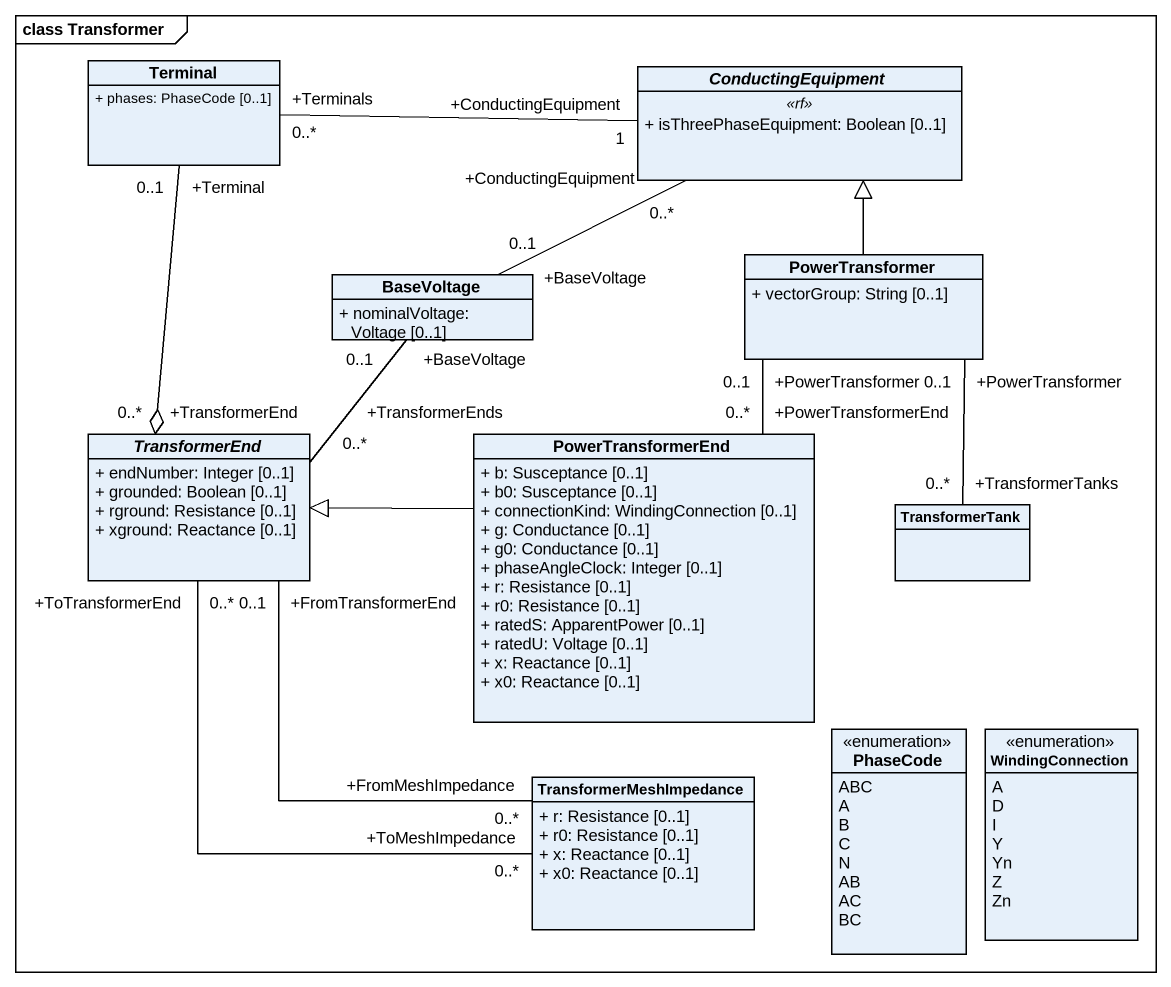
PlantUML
@startuml
mainframe class Transformer
hide circle
hide empty members
skinparam classAttributeIconSize 0
class Terminal {
  + phases: PhaseCode [0..1]
}
abstract class ConductingEquipment {
  .. <<rf>> ..
  + isThreePhaseEquipment: Boolean [0..1]
}
class BaseVoltage {
  + nominalVoltage: Voltage [0..1]
}
class PowerTransformer {
  + vectorGroup: String [0..1]
}
abstract class TransformerEnd {
  + endNumber: Integer [0..1]
  + grounded: Boolean [0..1]
  + rground: Resistance [0..1]
  + xground: Reactance [0..1]
}
class PowerTransformerEnd {
  + b: Susceptance [0..1]
  + b0: Susceptance [0..1]
  + connectionKind: WindingConnection [0..1]
  + g: Conductance [0..1]
  + g0: Conductance [0..1]
  + phaseAngleClock: Integer [0..1]
  + r: Resistance [0..1]
  + r0: Resistance [0..1]
  + ratedS: ApparentPower [0..1]
  + ratedU: Voltage [0..1]
  + x: Reactance [0..1]
  + x0: Reactance [0..1]
}
class TransformerTank
enum PhaseCode {
  ABC
  A
  B
  C
  N
  AB
  AC
  BC
}
enum WindingConnection {
  A
  D
  I
  Y
  Yn
  Z
  Zn
}
class TransformerMeshImpedance {
  + r: Resistance [0..1]
  + r0: Resistance [0..1]
  + x: Reactance [0..1]
  + x0: Reactance [0..1]
}
Terminal "+Terminals\n0..*" -right- "+ConductingEquipment\n1" ConductingEquipment
BaseVoltage "+BaseVoltage\n0..1" -right- "+ConductingEquipment\n0..*" ConductingEquipment
PowerTransformer -up-|> ConductingEquipment
PowerTransformer "+PowerTransformer\n0..1" -- "+PowerTransformerEnd\n0..*" PowerTransformerEnd
TransformerEnd "+TransformerEnd\n0..*" o-up- "+Terminal\n0..1" Terminal
TransformerEnd "+TransformerEnds\n0..*" -up- "+BaseVoltage\n0..1" BaseVoltage
PowerTransformerEnd -left-|> TransformerEnd
TransformerTank "+TransformerTanks\n0..*" -up- "+PowerTransformer\n0..1" PowerTransformer
TransformerMeshImpedance "+ToMeshImpedance\n0..*" -up- "+ToTransformerEnd\n0..*" TransformerEnd
TransformerMeshImpedance "+FromMeshImpedance\n0..*" -up- "+FromTransformerEnd\n0..1" TransformerEnd
@enduml
